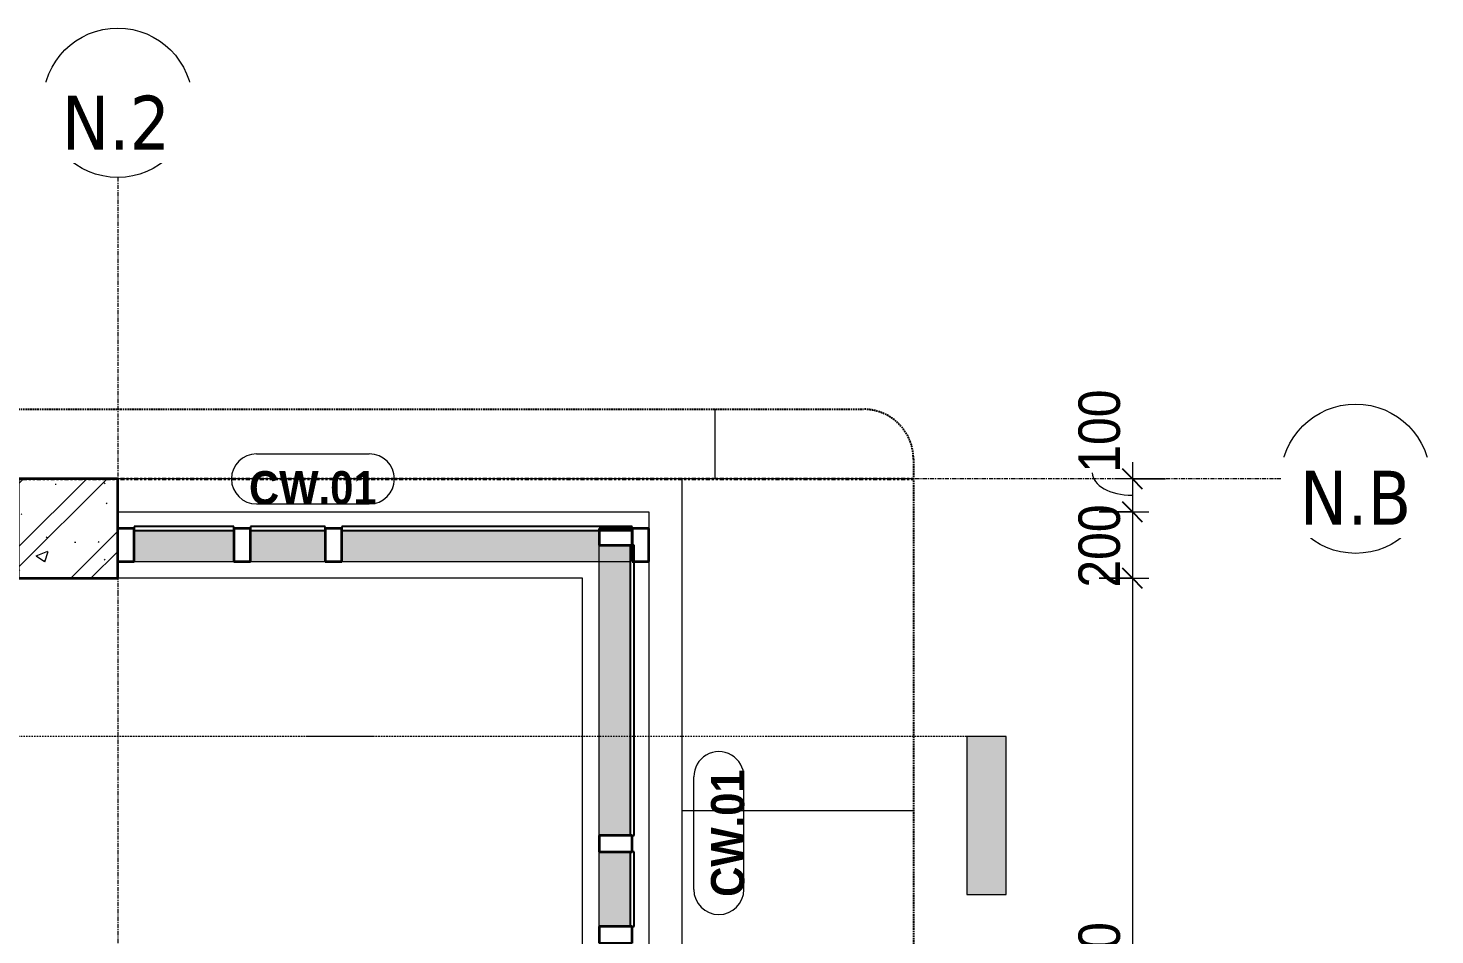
# Model space of a CAD drawing. Header units: millimetres. Extents: x 67230 to 175545, y -2320 to 85793.
# Drawn here: x 73383 to 77621, y 83043 to 85776 of the extents above; entities that cross this region are included whole.
import ezdxf

# ---------------------------------------------------------------- set-up
doc = ezdxf.new("R2010")
doc.units = ezdxf.units.MM
for name, pattern in [('Dash - Tight', [4.5, 3, -1.5]), ('Dash Dot 3_16_', [7.9375, 4.7625, -1.5875, 0, -1.5875]), ('Double dash', [41.999998, 12, -6, 6, -6, 6, -6]), ('Grid Line', [22.225, 12.7, -3.175, 3.175, -3.175]), ('Hidden', [7.14375, 4.7625, -2.38125])]:
    doc.linetypes.add(name, pattern=pattern)
for name, color, linetype, lineweight in [('A-ANNO-DIMS', 211, 'Continuous', 9), ('A-ANNO-DIMS-50', 211, 'Continuous', 9), ('A-ANNO-NOTE', 131, 'Continuous', 9), ('A-DETL-GENF-1', 92, 'Dash - Tight', 18), ('A-DETL-GENF-2', 92, 'Hidden', 25), ('A-FLOR', 192, 'Continuous', 18), ('A-GLAZ-CURT', 52, 'Continuous', 18), ('A-GLAZ-CURT-1', 52, 'Continuous', 25), ('A-GLAZ-CWMG', 51, 'Continuous', 18), ('A-GLAZ-CWMG-1', 51, 'Continuous', 35), ('A-WALL', 113, 'Continuous', 18), ('C-PROP-LINE', 91, 'Double dash', 35), ('G-ANNO-SYMB', 111, 'Continuous', 9), ('G-ANNO-SYMB-1', 111, 'Dash Dot 3_16_', 18), ('S-COLS', 52, 'Continuous', 18), ('S-COLS-1', 9, 'Continuous', 18), ('S-COLS-2', 52, 'Continuous', 35), ('S-GRID-1', 1, 'Grid Line', 9), ('S-GRID-IDEN', 1, 'Continuous', 9)]:
    doc.layers.add(name, color=color, linetype=linetype, lineweight=lineweight)
doc.styles.add('Arial_B', font='arialbd.ttf', dxfattribs={"width": 0.9, "height": 100})
doc.styles.add('Tahoma_B', font='tahomabd.ttf', dxfattribs={"height": 162.5})
doc.styles.add('UTM Avo', font='', dxfattribs={"width": 0.9, "height": 125})
doc.styles.get('UTM Avo').set_extended_font_data('UTM Avo')
doc.dimstyles.new('1_Dim_chi_tiet_2_5', dxfattribs={"dimscale": 304.8, "dimtxt": 124.912619, "dimasz": 0.19685, "dimexe": 0.164042, "dimexo": 0.0625, "dimgap": 0.016404, "dimtad": 1, "dimdec": 0, "dimrnd": 5, "dimzin": 0, "dimdsep": 46, "dimtxsty": 'UTM Avo', "dimblk1": 'OBLIQUE', "dimblk2": 'OBLIQUE', "dimsah": 1, "dimcen": 0.09, "dimdle": 0.164042, "dimazin": 0, "dimtfac": 1, "dimtdec": 4, "dimtix": 1, "dimtmove": 1, "dimatfit": 3, "dimfxl": 0.328084, "dimfxlon": 1, "dimtvp": 1, "dimtolj": 1, "dimtzin": 0, "dimarcsym": 2})
doc.dimstyles.new('1_Dim_chi_tiet_2_5_1', dxfattribs={"dimscale": 304.8, "dimtxt": 124.912619, "dimasz": 0.19685, "dimexe": 0.164042, "dimexo": 0.0625, "dimgap": 0.016404, "dimtad": 1, "dimdec": 0, "dimrnd": 5, "dimzin": 0, "dimdsep": 46, "dimtxsty": 'UTM Avo', "dimblk1": 'OBLIQUE', "dimblk2": 'OBLIQUE', "dimsah": 1, "dimcen": 0.09, "dimdle": 0.164042, "dimazin": 0, "dimtfac": 1, "dimtdec": 4, "dimtix": 1, "dimtmove": 0, "dimatfit": 3, "dimfxl": 0.328084, "dimfxlon": 1, "dimtvp": 1, "dimtolj": 1, "dimtzin": 0, "dimarcsym": 2})
pattern_1 = [(50, (-73502.56, -84268.23), (364.3679, -31.8783), [38.1, -419.1]), (355, (-73502.56, -84268.23), (-70.4859, 382.1133), [30.48, -335.28]), (100.451, (-73472.2, -84270.9), (293.885, 350.2334), [32.38, -356.18]), (46.184, (-73502.56, -84166.63), (542.1585, -84.0858), [57.15, -628.65]), (96.636, (-73457.4, -84173.63), (474.805, 494.8554), [48.57, -534.27]), (351.184, (-73502.56, -84166.6), (474.8102, 494.85), [45.72, -502.92]), (21, (-73451.76, -84192.03), (303.2285, -204.5305), [38.1, -419.1]), (326, (-73451.76, -84192.03), (123.6039, 368.376), [30.48, -335.28]), (71.451, (-73426.5, -84209.07), (426.8341, 163.8427), [32.38, -356.18]), (37.5, (-73502.56, -84268.23), (6.17665, 169.11015), [3.353, -327.863, 3.353, -337.007, -336.55]), (37.5, (-73502.56, -84268.23), (6.17665, 169.11015), [-671.576, 3.353, -333.197]), (7.5, (-73502.56, -84268.23), (133.63888, 200.3615), [3.353, -190.703, 3.353, -320.243, -128.27]), (7.5, (-73502.56, -84268.23), (133.63888, 200.3615), [-517.652, 3.353, -124.917]), (327.5, (-73615.85, -84268.23), (271.18182, -11.45836), [3.353, -123.647, 3.353, -918.667]), (327.5, (-73615.85, -84268.23), (271.18182, -11.45836), [-130.353, -392.887, 3.353, -522.427]), (317.5, (-73666.65, -84268.23), (296.2585, 50.85285), [3.353, -161.747, 3.353, -633.171]), (317.5, (-73666.65, -84268.23), (296.2585, 50.85285), [-168.453, -259.791, 3.353, -370.027]), (45, (-73502.56, -84268.23), (-125.72359, 125.72359), []), (45, (-73502.56, -84077.73), (-125.72359, 125.72359), [])]

# ---------------------------------------------------------------- blocks, each defined once
blk = doc.blocks.new('M_Concrete-Rectangular-Column2 - 300x300-V2-TKCS_NHÀ BẢO VỆ - MẶT BẰNG COTE _1_000')
at = {"layer": 'S-COLS-1'}
h = blk.add_hatch(dxfattribs=at)
h.set_pattern_fill('FP_3', color=256, style=0, pattern_type=2)
h.set_pattern_definition(pattern_1)
h.paths.add_polyline_path([(150, -150), (150, 150), (-150, 150), (-150, -150)])
h = blk.add_hatch(dxfattribs=at)
h.set_pattern_fill('FP_3', color=256, style=0, pattern_type=2)
h.set_pattern_definition(pattern_1)
h.paths.add_polyline_path([(150, -150), (150, 150), (-150, 150), (-150, -150)])
at = {"layer": 'S-COLS-2'}
for p, q in [((150, 150), (-150, 150)), ((-150, 150), (-150, -150)), ((150, -150), (150, 150)), ((-150, -150), (150, -150))]:
    blk.add_line(p, q, dxfattribs=at)
blk = doc.blocks.new('System Panel - Glazed-4739252-TKCS_NHÀ BẢO VỆ - MẶT BẰNG COTE _1_000')
at = {"layer": 'A-GLAZ-CURT-1'}
for p, q in [((437.5, 6), (-437.5, 6)), ((-437.5, 6), (-437.5, -6)), ((437.5, -6), (437.5, 6)), ((-437.5, -6), (437.5, -6))]:
    blk.add_line(p, q, dxfattribs=at)
blk = doc.blocks.new('Rectangular Mullion - 50 x 100mm-4739249-TKCS_NHÀ BẢO VỆ - MẶT BẰNG COTE _1_000')
at = {"layer": 'A-GLAZ-CWMG'}
blk.add_hatch(color=256, dxfattribs=at).paths.add_polyline_path([(75196.6, 84168.2), (75196.6, 84218.2), (75102.6, 84218.2), (75102.6, 84262.2), (74327.6, 84262.2), (74327.6, 84168.2), (75102.6, 84168.2)])
blk.add_line((74327.6, 84168.2), (75196.6, 84168.2), dxfattribs=at)
blk = doc.blocks.new('Rectangular Mullion - 50 x 100mm-2035505-TKCS_NHÀ BẢO VỆ - MẶT BẰNG COTE _1_000')
at = {"layer": 'A-GLAZ-CWMG-1'}
for p, q in [((-50, 0), (0, 0)), ((-50, -100), (-50, 0)), ((0, -100), (-50, -100))]:
    blk.add_line(p, q, dxfattribs=at)
blk = doc.blocks.new('Rectangular Mullion - 50 x 100mm-2035506-TKCS_NHÀ BẢO VỆ - MẶT BẰNG COTE _1_000')
at = {"layer": 'A-GLAZ-CWMG-1'}
for p, q in [((0, 0), (-50, 0)), ((-50, 0), (-50, -100)), ((0, -100), (0, 0)), ((-50, -100), (0, -100))]:
    blk.add_line(p, q, dxfattribs=at)
blk = doc.blocks.new('System Panel - Glazed-4738996-TKCS_NHÀ BẢO VỆ - MẶT BẰNG COTE _1_000')
at = {"layer": 'A-GLAZ-CURT-1'}
for p, q in [((437.5, 6), (-437.5, 6)), ((-437.5, 6), (-437.5, -6)), ((437.5, -6), (437.5, 6)), ((-437.5, -6), (437.5, -6))]:
    blk.add_line(p, q, dxfattribs=at)
blk = doc.blocks.new('Rectangular Mullion - 50 x 100mm-4738991-TKCS_NHÀ BẢO VỆ - MẶT BẰNG COTE _1_000')
at = {"layer": 'A-GLAZ-CWMG'}
blk.add_hatch(color=256, dxfattribs=at).paths.add_polyline_path([(75102.6, 83343.2), (75196.6, 83343.2), (75196.6, 84218.2), (75102.6, 84218.2)])
blk.add_line((75102.6, 83343.2), (75102.6, 84218.2), dxfattribs=at)
blk = doc.blocks.new('Rectangular Mullion - 50 x 100mm-2035526-TKCS_NHÀ BẢO VỆ - MẶT BẰNG COTE _1_000')
at = {"layer": 'A-GLAZ-CWMG-1'}
for p, q in [((0, 100), (-50, 100)), ((-50, 100), (-50, 0)), ((0, 0), (0, 100)), ((-50, 0), (0, 0))]:
    blk.add_line(p, q, dxfattribs=at)
blk = doc.blocks.new('System Panel - Glazed-4739253-TKCS_NHÀ BẢO VỆ - MẶT BẰNG COTE _1_000')
at = {"layer": 'A-GLAZ-CURT-1'}
for p, q in [((112.5, 6), (-112.5, 6)), ((-112.5, 6), (-112.5, -6)), ((112.5, -6), (112.5, 6)), ((-112.5, -6), (112.5, -6))]:
    blk.add_line(p, q, dxfattribs=at)
blk = doc.blocks.new('System Panel - Glazed-4738997-TKCS_NHÀ BẢO VỆ - MẶT BẰNG COTE _1_000')
at = {"layer": 'A-GLAZ-CURT-1'}
for p, q in [((112.5, 6), (-112.5, 6)), ((-112.5, 6), (-112.5, -6)), ((112.5, -6), (112.5, 6)), ((-112.5, -6), (112.5, -6))]:
    blk.add_line(p, q, dxfattribs=at)
blk = doc.blocks.new('Rectangular Mullion - 50 x 100mm-4739250-TKCS_NHÀ BẢO VỆ - MẶT BẰNG COTE _1_000')
at = {"layer": 'A-GLAZ-CWMG'}
blk.add_hatch(color=256, dxfattribs=at).paths.add_polyline_path([(74277.6, 84168.2), (74277.6, 84262.2), (74052.6, 84262.2), (74052.6, 84168.2)])
blk.add_line((74052.6, 84168.2), (74277.6, 84168.2), dxfattribs=at)
blk = doc.blocks.new('Rectangular Mullion - 50 x 100mm-2035483-TKCS_NHÀ BẢO VỆ - MẶT BẰNG COTE _1_000')
at = {"layer": 'A-GLAZ-CWMG-1'}
for p, q in [((-25, 0), (25, 0)), ((-25, -100), (-25, 0)), ((25, 0), (25, -100)), ((25, -100), (-25, -100))]:
    blk.add_line(p, q, dxfattribs=at)
blk = doc.blocks.new('Rectangular Mullion - 50 x 100mm-4738993-TKCS_NHÀ BẢO VỆ - MẶT BẰNG COTE _1_000')
at = {"layer": 'A-GLAZ-CWMG'}
blk.add_hatch(color=256, dxfattribs=at).paths.add_polyline_path([(75102.6, 83068.2), (75196.6, 83068.2), (75196.6, 83293.2), (75102.6, 83293.2)])
blk.add_line((75102.6, 83068.2), (75102.6, 83293.2), dxfattribs=at)
blk = doc.blocks.new('Rectangular Mullion - 50 x 100mm-2035461-TKCS_NHÀ BẢO VỆ - MẶT BẰNG COTE _1_000')
at = {"layer": 'A-GLAZ-CWMG-1'}
for p, q in [((-25, 100), (25, 100)), ((-25, 0), (-25, 100)), ((25, 100), (25, 0)), ((25, 0), (-25, 0))]:
    blk.add_line(p, q, dxfattribs=at)
blk = doc.blocks.new('System Panel - Glazed-4709715-TKCS_NHÀ BẢO VỆ - MẶT BẰNG COTE _1_000')
at = {"layer": 'A-GLAZ-CURT-1'}
for p, q in [((150, 6), (-150, 6)), ((-150, 6), (-150, -6)), ((150, -6), (150, 6)), ((-150, -6), (150, -6))]:
    blk.add_line(p, q, dxfattribs=at)
blk = doc.blocks.new('Rectangular Mullion - 50 x 100mm-4709708-TKCS_NHÀ BẢO VỆ - MẶT BẰNG COTE _1_000')
at = {"layer": 'A-GLAZ-CWMG'}
blk.add_hatch(color=256, dxfattribs=at).paths.add_polyline_path([(74002.6, 84168.2), (74002.6, 84262.2), (73702.6, 84262.2), (73702.6, 84168.2)])
blk.add_line((73702.6, 84168.2), (74002.6, 84168.2), dxfattribs=at)
blk = doc.blocks.new('Family - ___-1476882-TKCS_NHÀ BẢO VỆ - MẶT BẰNG COTE _1_000')
at = {"layer": 'C-PROP-LINE'}
blk.add_line((68452.6, 84418.2), (76049.7, 84418.2), dxfattribs=at)
blk = doc.blocks.new('BORDER VIEW - BORDER VIEW-4796324-TKCS_NHÀ BẢO VỆ - MẶT BẰNG COTE _1_000')
at = {"layer": 'A-DETL-GENF-2'}
for p, q in [((150, 3289.3), (7447.1, 3289.3)), ((7597.1, 3139.3), (7597.1, 150))]:
    blk.add_line(p, q, dxfattribs=at)
blk.add_arc((7447.1, 3139.3), 150, 0, 90, dxfattribs=at)
blk = doc.blocks.new('DIMBLOCK1-TKCS_NHÀ BẢO VỆ - MẶT BẰNG COTE _1_000')
at = {"layer": 'A-ANNO-DIMS-50'}
for p, q in [((76709.3, 84468.2), (76709.3, 84318.2)), ((76809.3, 84418.2), (76659.3, 84418.2)), ((76709.3, 84418.2), (76809.3, 84418.2)), ((76609.3, 84318.2), (76759.3, 84318.2)), ((76709.3, 84318.2), (76609.3, 84318.2))]:
    blk.add_line(p, q, dxfattribs=at)
at = {"layer": 'A-ANNO-DIMS-50', "lineweight": 25}
for p, q in [((76709.3, 84418.2), (76679.3, 84448.2)), ((76709.3, 84418.2), (76739.3, 84388.2)), ((76709.3, 84318.2), (76679.3, 84348.2)), ((76709.3, 84318.2), (76739.3, 84288.2))]:
    blk.add_line(p, q, dxfattribs=at)
at = {"layer": 'A-ANNO-DIMS-50'}
blk.add_ellipse((76709.3, 84436.1), major_axis=(120.7, 0), ratio=0.56224, start_param=3.141593, end_param=4.712389, dxfattribs=at)
at = {"layer": 'A-ANNO-DIMS-50', "color": 0, "insert": (76546.9, 84436.1), "char_height": 125, "width": 308.118, "attachment_point": 1, "rotation": 90, "line_spacing_factor": 1.110334, "style": 'UTM Avo'}
blk.add_mtext('100', dxfattribs=at)
blk = doc.blocks.new('_Oblique')
at = {"color": 0, "linetype": 'ByBlock', "lineweight": -2}
blk.add_line((-0.5, -0.5), (0.5, 0.5), dxfattribs=at)
blk = doc.blocks.new('DIMBLOCK2-TKCS_NHÀ BẢO VỆ - MẶT BẰNG COTE _1_000')
at = {"layer": 'A-ANNO-DIMS-50', "lineweight": 25}
for p, q in [((76709.3, 84318.2), (76679.3, 84348.2)), ((76709.3, 84318.2), (76739.3, 84288.2)), ((76709.3, 84118.2), (76679.3, 84148.2)), ((76709.3, 84118.2), (76739.3, 84088.2))]:
    blk.add_line(p, q, dxfattribs=at)
at = {"layer": 'A-ANNO-DIMS-50'}
for p, q in [((76609.3, 84318.2), (76759.3, 84318.2)), ((76709.3, 84318.2), (76609.3, 84318.2)), ((76709.3, 84318.2), (76709.3, 84118.2)), ((76609.3, 84118.2), (76759.3, 84118.2)), ((76709.3, 84118.2), (76609.3, 84118.2))]:
    blk.add_line(p, q, dxfattribs=at)
at = {"layer": 'A-ANNO-DIMS-50', "color": 0, "insert": (76546.9, 84089.8), "char_height": 125, "width": 308.118, "attachment_point": 1, "rotation": 90, "line_spacing_factor": 1.110334, "style": 'UTM Avo'}
blk.add_mtext('200', dxfattribs=at)
blk = doc.blocks.new('DIMBLOCK3-TKCS_NHÀ BẢO VỆ - MẶT BẰNG COTE _1_000')
at = {"layer": 'A-ANNO-DIMS-50', "lineweight": 25}
for p, q in [((76709.3, 84118.2), (76679.3, 84148.2)), ((76709.3, 84118.2), (76739.3, 84088.2)), ((76709.3, 81718.2), (76679.3, 81748.2)), ((76709.3, 81718.2), (76739.3, 81688.2))]:
    blk.add_line(p, q, dxfattribs=at)
at = {"layer": 'A-ANNO-DIMS-50'}
for p, q in [((76609.3, 84118.2), (76759.3, 84118.2)), ((76709.3, 84118.2), (76609.3, 84118.2)), ((76709.3, 84118.2), (76709.3, 81718.2)), ((76609.3, 81718.2), (76759.3, 81718.2)), ((76709.3, 81718.2), (76609.3, 81718.2))]:
    blk.add_line(p, q, dxfattribs=at)
at = {"layer": 'A-ANNO-DIMS-50', "color": 0, "insert": (76546.9, 82747.1), "char_height": 125, "width": 410.824, "attachment_point": 1, "rotation": 90, "line_spacing_factor": 1.110334, "style": 'UTM Avo'}
blk.add_mtext('2400', dxfattribs=at)
blk = doc.blocks.new('Section - 3_32_ x 3_8_-4701953-TKCS_NHÀ BẢO VỆ - MẶT BẰNG COTE _1_000')
at = {"layer": 'G-ANNO-SYMB'}
blk.add_hatch(color=256, dxfattribs=at).paths.add_polyline_path([(0, 9.525), (0, 0), (-2.38125, 0), (-2.38125, 9.525)])
for p, q in [((0, 9.525), (-2.38125, 9.525)), ((-2.38125, 9.525), (-2.38125, 0)), ((0, 0), (0, 9.525)), ((-2.38125, 0), (0, 0))]:
    blk.add_line(p, q, dxfattribs=at)
blk = doc.blocks.new('Grid - M_Grid Head - Circle-353313-TKCS_NHÀ BẢO VỆ - MẶT BẰNG COTE _1_000')
at = {"layer": 'S-GRID-IDEN'}
blk.add_circle((0, 0), 4.5, dxfattribs=at)
blk = doc.blocks.new('NCV_GHI CHU VAT LIEU HOAN THIEN - NCV_GHI CHU VAT LIEU HOAN THIEN-2360914-TKCS_NHÀ BẢO VỆ - MẶT BẰNG COTE _1_000')
at = {"layer": 'A-ANNO-NOTE'}
for p, q in [((-3.37, 1.495), (3.431, 1.495)), ((-3.37, -1.524), (3.431, -1.524))]:
    blk.add_line(p, q, dxfattribs=at)
for centre, start, end in [((-3.37, -0.015), 90, 270), ((3.431, -0.015), 270, 90)]:
    blk.add_arc(centre, 1.509, start, end, dxfattribs=at)

msp = doc.modelspace()

# ---------------------------------------------------------------- linework, layer by layer
at = {"layer": 'A-FLOR'}
for p, q in [((75452.6, 84418.2), (75452.6, 84627.5)), ((75352.6, 84418.2), (73652.6, 84418.2)), ((76049.7, 84418.2), (75352.6, 84418.2)), ((75352.6, 82518.2), (75352.6, 84418.2)), ((75352.6, 83418.2), (76049.7, 83418.2))]:
    msp.add_line(p, q, dxfattribs=at)
at = {"layer": 'A-WALL'}
for p, q in [((73652.6, 84318.2), (75252.6, 84318.2)), ((75252.6, 84318.2), (75252.6, 84268.2)), ((75252.6, 84168.2), (75252.6, 82318.2)), ((75052.6, 84118.2), (73652.6, 84118.2)), ((75052.6, 82518.2), (75052.6, 84118.2))]:
    msp.add_line(p, q, dxfattribs=at)
at = {"layer": 'G-ANNO-SYMB-1'}
msp.add_line((76210.4, 83640.7), (67954.3, 83640.7), dxfattribs=at)
at = {"layer": 'S-GRID-1'}
for p, q in [((73652.6, 85326.4), (73652.6, 84076.4)), ((75906.9, 84418.2), (69110.2, 84418.2)), ((73652.6, 84076.4), (73652.6, 82008.2))]:
    msp.add_line(p, q, dxfattribs=at)

# ---------------------------------------------------------------- block references
at = {"layer": 'A-ANNO-NOTE', "xscale": 50, "yscale": 50, "zscale": 50}
msp.add_blockref('NCV_GHI CHU VAT LIEU HOAN THIEN - NCV_GHI CHU VAT LIEU HOAN THIEN-2360914-TKCS_NHÀ BẢO VỆ - MẶT BẰNG COTE _1_000', (74239, 84418.2), dxfattribs=at)
at = {"layer": 'A-ANNO-NOTE', "xscale": 50, "yscale": 50, "zscale": 50, "rotation": 89.99999999999984}
msp.add_blockref('NCV_GHI CHU VAT LIEU HOAN THIEN - NCV_GHI CHU VAT LIEU HOAN THIEN-2360914-TKCS_NHÀ BẢO VỆ - MẶT BẰNG COTE _1_000', (75462.8, 83348.5), dxfattribs=at)
at = {"layer": 'A-DETL-GENF-1'}
msp.add_blockref('BORDER VIEW - BORDER VIEW-4796324-TKCS_NHÀ BẢO VỆ - MẶT BẰNG COTE _1_000', (68452.6, 81338.2), dxfattribs=at)
at = {"layer": 'A-GLAZ-CURT'}
for name, p, rotation in [('System Panel - Glazed-4709715-TKCS_NHÀ BẢO VỆ - MẶT BẰNG COTE _1_000', (73852.6, 84268.2), 180), ('System Panel - Glazed-4739253-TKCS_NHÀ BẢO VỆ - MẶT BẰNG COTE _1_000', (74165.1, 84268.2), 180), ('System Panel - Glazed-4739252-TKCS_NHÀ BẢO VỆ - MẶT BẰNG COTE _1_000', (74765.1, 84268.2), 180), ('System Panel - Glazed-4738996-TKCS_NHÀ BẢO VỆ - MẶT BẰNG COTE _1_000', (75202.6, 83780.7), 270), ('System Panel - Glazed-4738997-TKCS_NHÀ BẢO VỆ - MẶT BẰNG COTE _1_000', (75202.6, 83180.7), 270)]:
    msp.add_blockref(name, p, dxfattribs=dict(at, rotation=rotation))
at = {"layer": 'A-GLAZ-CWMG', "extrusion": (0, 0, -1)}
for name, p in [('Rectangular Mullion - 50 x 100mm-2035505-TKCS_NHÀ BẢO VỆ - MẶT BẰNG COTE _1_000', (-73652.6, 84268.2)), ('Rectangular Mullion - 50 x 100mm-2035483-TKCS_NHÀ BẢO VỆ - MẶT BẰNG COTE _1_000', (-74027.6, 84268.2)), ('Rectangular Mullion - 50 x 100mm-2035483-TKCS_NHÀ BẢO VỆ - MẶT BẰNG COTE _1_000', (-74302.6, 84268.2))]:
    msp.add_blockref(name, p, dxfattribs=at)
at = {"layer": 'A-GLAZ-CWMG'}
for name, p in [('Rectangular Mullion - 50 x 100mm-4709708-TKCS_NHÀ BẢO VỆ - MẶT BẰNG COTE _1_000', (0, 0)), ('Rectangular Mullion - 50 x 100mm-4739250-TKCS_NHÀ BẢO VỆ - MẶT BẰNG COTE _1_000', (0, 0)), ('Rectangular Mullion - 50 x 100mm-4739249-TKCS_NHÀ BẢO VỆ - MẶT BẰNG COTE _1_000', (0, 0)), ('Rectangular Mullion - 50 x 100mm-2035506-TKCS_NHÀ BẢO VỆ - MẶT BẰNG COTE _1_000', (75252.6, 84268.2)), ('Rectangular Mullion - 50 x 100mm-4738991-TKCS_NHÀ BẢO VỆ - MẶT BẰNG COTE _1_000', (0, 0)), ('Rectangular Mullion - 50 x 100mm-4738993-TKCS_NHÀ BẢO VỆ - MẶT BẰNG COTE _1_000', (0, 0))]:
    msp.add_blockref(name, p, dxfattribs=at)
at = {"layer": 'A-GLAZ-CWMG', "rotation": 90}
msp.add_blockref('Rectangular Mullion - 50 x 100mm-2035526-TKCS_NHÀ BẢO VỆ - MẶT BẰNG COTE _1_000', (75202.6, 84268.2), dxfattribs=at)
at = {"layer": 'A-GLAZ-CWMG', "extrusion": (0, 0, -1), "rotation": 270}
for p in [(-75202.6, 83318.2), (-75202.6, 83043.2)]:
    msp.add_blockref('Rectangular Mullion - 50 x 100mm-2035461-TKCS_NHÀ BẢO VỆ - MẶT BẰNG COTE _1_000', p, dxfattribs=at)
at = {"layer": 'C-PROP-LINE'}
msp.add_blockref('Family - ___-1476882-TKCS_NHÀ BẢO VỆ - MẶT BẰNG COTE _1_000', (0, 0), dxfattribs=at)
at = {"layer": 'G-ANNO-SYMB', "xscale": 49.99999999999998, "yscale": 49.99999999999998, "zscale": 49.99999999999998, "rotation": 180}
msp.add_blockref('Section - 3_32_ x 3_8_-4701953-TKCS_NHÀ BẢO VỆ - MẶT BẰNG COTE _1_000', (76210.4, 83640.7), dxfattribs=at)
at = {"layer": 'S-COLS'}
msp.add_blockref('M_Concrete-Rectangular-Column2 - 300x300-V2-TKCS_NHÀ BẢO VỆ - MẶT BẰNG COTE _1_000', (73502.6, 84268.2), dxfattribs=at)
at = {"layer": 'S-GRID-IDEN', "xscale": 49.99999999999998, "yscale": 49.99999999999998, "zscale": 49.99999999999998}
for p, rotation in [((73652.6, 85551.4), 180), ((77381.9, 84418.2), 90)]:
    msp.add_blockref('Grid - M_Grid Head - Circle-353313-TKCS_NHÀ BẢO VỆ - MẶT BẰNG COTE _1_000', p, dxfattribs=dict(at, rotation=rotation))

# ---------------------------------------------------------------- texts
at = {"layer": 'A-ANNO-NOTE', "insert": (74240.3, 84390.4), "char_height": 100, "width": 390.15, "attachment_point": 5, "line_spacing_factor": 0.936439, "style": 'Arial_B'}
msp.add_mtext('\\pt2.25,4.5,6.75,9,11.25,13.5,15.75,18,20.25,22.5,24.75,27,29.25,31.5,33.75,36,38.25,40.5,42.75,45,47.25,49.5,51.75,54,56.25,58.5,60.75,63,65.25,67.5,69.75,72;CW.01', dxfattribs=at)
at = {"layer": 'A-ANNO-NOTE', "insert": (75490.7, 83349.9), "char_height": 100, "width": 390.15, "attachment_point": 5, "rotation": 90, "line_spacing_factor": 0.936439, "style": 'Arial_B'}
msp.add_mtext('\\pt2.25,4.5,6.75,9,11.25,13.5,15.75,18,20.25,22.5,24.75,27,29.25,31.5,33.75,36,38.25,40.5,42.75,45,47.25,49.5,51.75,54,56.25,58.5,60.75,63,65.25,67.5,69.75,72;CW.01', dxfattribs=at)

# ---------------------------------------------------------------- dimensions: what is measured, and where the dimension line sits
at = {"layer": 'A-ANNO-DIMS'}
dim = msp.add_linear_dim(base=(76709.3, 84318.2), p1=(76809.3, 84418.2), p2=(76609.3, 84318.2), angle=90, dimstyle='1_Dim_chi_tiet_2_5', override={"dimpost": '<>', "dimfxl": 223.606797}, dxfattribs=at)
dim.commit()
dim.dimension.update_dxf_attribs({"geometry": 'DIMBLOCK1-TKCS_NHÀ BẢO VỆ - MẶT BẰNG COTE _1_000', "text_midpoint": (76630.3, 84590.1), "dimtype": 160, "text_rotation": 90})
for base, p1, p2, override, picture, middle in [((76709.3, 84118.2), (76609.3, 84318.2), (76609.3, 84118.2), {"dimpost": '<>', "dimfxl": 200}, 'DIMBLOCK2-TKCS_NHÀ BẢO VỆ - MẶT BẰNG COTE _1_000', (76639.6, 84218.2)), ((76709.3, 81718.2), (76609.3, 84118.2), (76609.3, 81718.2), {"dimpost": '<>', "dimfxl": 2400}, 'DIMBLOCK3-TKCS_NHÀ BẢO VỆ - MẶT BẰNG COTE _1_000', (76639.6, 82918.2))]:
    dim = msp.add_linear_dim(base=base, p1=p1, p2=p2, angle=90, dimstyle='1_Dim_chi_tiet_2_5_1', override=override, dxfattribs=at)
    dim.commit()
    dim.dimension.update_dxf_attribs({"geometry": picture, "text_midpoint": middle})

# ---------------------------------------------------------------- next in the draw order: texts
at = {"layer": 'S-GRID-IDEN', "char_height": 162.5, "attachment_point": 5, "line_spacing_factor": 0.996129, "style": 'Tahoma_B', "bg_fill": 3, "box_fill_scale": 1.25, "bg_fill_color": 256, "bg_fill_true_color": 13158600, "bg_fill_transparency": 0}
for s, insert, width in [('\\pt634.99962,1269.99925,1905.0005,2540.00013,3174.99975,3809.99937,4445.00062,5080.00025,5714.99987,6349.9995,6985.00075,7620.00037,8255,8889.99962,9524.99925,10160.0005,10795.00013,11429.99975,12064.99938,12700.00063,13335.00025,13969.99988,14604.9995,15240.00075,15875.00038,16510,17144.99963,17779.99925,18415.0005,19050.00013,19684.99975,20319.99938;N.2', (73647, 85491.5), 387), ('\\pt634.99962,1269.99925,1905.0005,2540.00013,3174.99975,3809.99937,4445.00062,5080.00025,5714.99987,6349.9995,6985.00075,7620.00037,8255,8889.99962,9524.99925,10160.0005,10795.00013,11429.99975,12064.99938,12700.00063,13335.00025,13969.99988,14604.9995,15240.00075,15875.00038,16510,17144.99963,17779.99925,18415.0005,19050.00013,19684.99975,20319.99938;N.B', (77381.5, 84360.9), 397)]:
    msp.add_mtext(s, dxfattribs=dict(at, insert=insert, width=width))

# ---------------------------------------------------------------- next in the draw order: linework, layer by layer
at = {"layer": 'S-GRID-1'}
msp.add_line((77156.9, 84418.2), (75906.9, 84418.2), dxfattribs=at)

doc.saveas('drawing.dxf')
